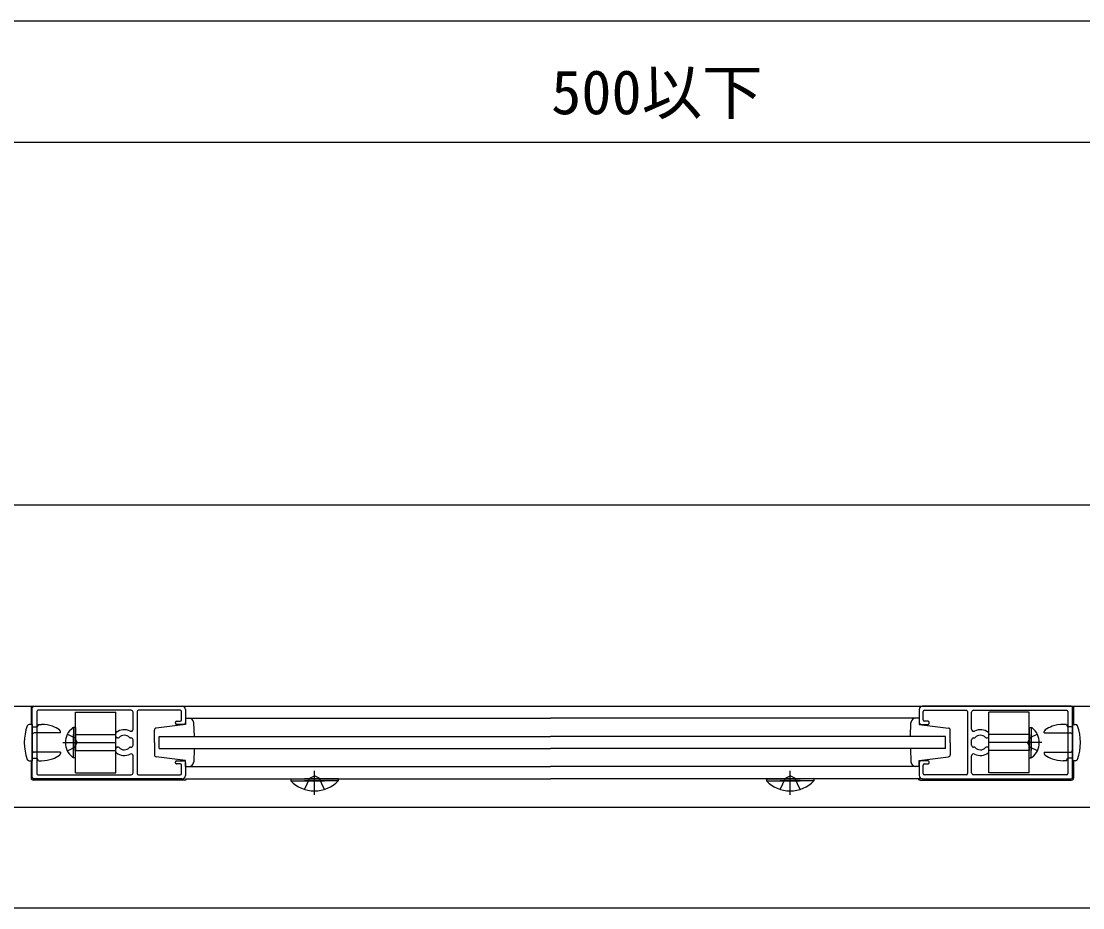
# Model space of a CAD drawing. Units: millimetres, scale not verified. Extents: x -875 to 875, y -1307 to 1299.
# Drawn here: x 349.9 to 613.2, y -332.9 to -112.9 of the extents above; entities that cross this region are included whole.
import ezdxf
from ezdxf.enums import TextEntityAlignment as Align

# ---------------------------------------------------------------- set-up
doc = ezdxf.new("R2010")
doc.units = ezdxf.units.MM
doc.header["$LTSCALE"] = 4
for name, color, linetype in [('0-2_YKK_11', 7, 'Continuous'), ('0-3_YKK_12', 2, 'Continuous'), ('0-4_YKK_13', 4, 'Continuous'), ('0-5_YKK_D', 6, 'Continuous')]:
    doc.layers.add(name, color=color, linetype=linetype)
doc.styles.add('ＭＳ ゴシック', font='')
doc.styles.get('ＭＳ ゴシック').set_extended_font_data('MS Gothic')

msp = doc.modelspace()

# ---------------------------------------------------------------- linework, layer by layer
at = {"layer": '0-2_YKK_11'}
for p, q in [((352.6, -300.6), (352.6, -283.2)), ((352.9, -282.9), (389.8, -282.9)), ((353.7, -284.2), (353.7, -299.6)), ((377.1, -283.9), (354, -283.9)), ((389.3, -283.9), (378.9, -283.9)), ((389.6, -286.3), (389.6, -284.2)), ((390.6, -283.7), (390.6, -286.9)), ((572.6, -283.7), (572.6, -286.9)), ((610.3, -282.9), (573.4, -282.9)), ((573.6, -286.3), (573.6, -284.2)), ((573.9, -283.9), (584.3, -283.9)), ((586.1, -283.9), (609.2, -283.9)), ((609.5, -284.2), (609.5, -299.6)), ((610.6, -300.6), (610.6, -283.2)), ((388.1, -287.1), (388.1, -286.9)), ((388.4, -286.6), (389.3, -286.6)), ((574.8, -286.6), (573.9, -286.6)), ((575.1, -287.1), (575.1, -286.9)), ((373.3, -290.35), (373.3, -289.626)), ((390.1, -287.4), (388.4, -287.4)), ((573.1, -287.4), (574.8, -287.4)), ((589.9, -290.35), (589.9, -289.626)), ((373.839, -290.75), (373.7, -290.75)), ((377.1, -290.75), (376.919, -290.75)), ((377.6, -292.55), (377.6, -291.25)), ((585.6, -292.55), (585.6, -291.25)), ((586.1, -290.75), (586.281, -290.75)), ((589.361, -290.75), (589.5, -290.75)), ((373.3, -294.174), (373.3, -293.45)), ((373.7, -293.05), (373.839, -293.05)), ((376.919, -293.05), (377.1, -293.05)), ((586.281, -293.05), (586.1, -293.05)), ((589.5, -293.05), (589.361, -293.05)), ((589.9, -294.174), (589.9, -293.45)), ((377.6, -299.4), (377.6, -295.186)), ((388.1, -296.9), (388.1, -296.7)), ((388.4, -296.4), (390.1, -296.4)), ((389.3, -297.2), (388.4, -297.2)), ((389.6, -299.6), (389.6, -297.5)), ((390.6, -296.9), (390.6, -300.1)), ((572.6, -296.9), (572.6, -300.1)), ((574.8, -296.4), (573.1, -296.4)), ((573.6, -299.6), (573.6, -297.5)), ((573.9, -297.2), (574.8, -297.2)), ((575.1, -296.9), (575.1, -296.7)), ((585.6, -299.4), (585.6, -295.186)), ((354, -299.9), (377.1, -299.9)), ((378.9, -299.9), (389.3, -299.9)), ((584.3, -299.9), (573.9, -299.9)), ((609.2, -299.9), (586.1, -299.9)), ((389.8, -300.9), (352.9, -300.9)), ((573.4, -300.9), (610.3, -300.9))]:
    msp.add_line(p, q, dxfattribs=at)
for points in [[(378.6, -284.2), (378.6, -287.723), (378.6, -299.6)], [(584.6, -284.2), (584.6, -287.723), (584.6, -299.6)], [(377.6, -288.614), (377.6, -287.629), (377.6, -284.4)], [(585.6, -288.614), (585.6, -287.629), (585.6, -284.4)]]:
    msp.add_lwpolyline(points, dxfattribs=at)
for centre, radius, start, end in [((352.9, -283.2), 0.3, 90.00004, 179.99996), ((354, -284.2), 0.3, 90.00001, 179.99999), ((377.1, -284.4), 0.5, 0.00001, 89.99999), ((378.9, -284.2), 0.3, 90.00001, 179.99999), ((389.3, -284.2), 0.3, 0.00001, 89.99999), ((389.8, -283.7), 0.8, 0.00001, 89.99999), ((573.4, -283.7), 0.8, 90.00001, 179.99999), ((573.9, -284.2), 0.3, 90.00001, 179.99999), ((584.3, -284.2), 0.3, 0.00001, 89.99999), ((586.1, -284.4), 0.5, 90.00001, 179.99999), ((609.2, -284.2), 0.3, 0.00001, 89.99999), ((610.3, -283.2), 0.3, 0.00004, 89.99996), ((388.4, -286.9), 0.3, 90.00001, 179.99999), ((389.3, -286.3), 0.3, 270.00001, 359.99999), ((390.1, -286.9), 0.5, 270.00001, 359.99999), ((573.1, -286.9), 0.5, 180.00001, 269.99999), ((573.9, -286.3), 0.3, 180.00001, 269.99999), ((574.8, -286.9), 0.3, 0.00001, 89.99999), ((373.6, -289.626), 0.3, 128.36627, 180.00002), ((375.4, -291.9), 3.2, 62.64852, 128.3662), ((377.1, -288.614), 0.5, 242.64828, 359.9999), ((388.4, -287.1), 0.3, 180.00001, 269.99999), ((574.8, -287.1), 0.3, 270.00001, 359.99999), ((586.1, -288.614), 0.5, 180.0001, 297.35172), ((587.8, -291.9), 3.2, 51.6338, 117.35148), ((589.6, -289.626), 0.3, 359.99998, 51.63373), ((373.7, -290.35), 0.4, 180.00001, 269.99999), ((373.839, -290.35), 0.4, 269.99585, 315.20296), ((375.4, -291.9), 1.8, 43.67109, 135.2078), ((376.919, -290.45), 0.3, 223.6706, 269.99986), ((377.1, -291.25), 0.5, 0.00001, 89.99999), ((586.1, -291.25), 0.5, 90.00001, 179.99999), ((586.281, -290.45), 0.3, 270.00014, 316.3294), ((587.8, -291.9), 1.8, 44.7922, 136.32891), ((589.361, -290.35), 0.4, 224.79704, 270.00415), ((589.5, -290.35), 0.4, 270.00001, 359.99999), ((373.7, -293.45), 0.4, 89.99562, 180.00001), ((373.6, -294.174), 0.3, 179.99763, 231.63321), ((375.4, -291.9), 3.2, 231.63322, 297.35165), ((373.839, -293.45), 0.4, 44.78981, 89.99997), ((375.4, -291.9), 1.8, 224.79364, 316.33413), ((376.919, -293.35), 0.3, 90.00354, 136.33892), ((377.1, -295.186), 0.5, 0.00002, 117.35164), ((377.1, -292.55), 0.5, 270.00001, 359.99999), ((586.1, -292.55), 0.5, 180.00001, 269.99999), ((586.1, -295.186), 0.5, 62.64836, 179.99998), ((586.281, -293.35), 0.3, 43.66108, 89.99646), ((587.8, -291.9), 3.2, 242.64835, 308.36678), ((587.8, -291.9), 1.8, 223.66587, 315.20636), ((589.361, -293.45), 0.4, 90.00003, 135.21019), ((589.5, -293.45), 0.4, 359.99999, 90.00438), ((589.6, -294.174), 0.3, 308.36679, 0.00237), ((388.4, -296.7), 0.3, 90.00001, 179.99999), ((388.4, -296.9), 0.3, 180, 270.00583), ((389.3, -297.5), 0.3, 0.0029, 89.99996), ((390.1, -296.9), 0.5, 0.00001, 89.99999), ((573.1, -296.9), 0.5, 90.00001, 179.99999), ((573.9, -297.5), 0.3, 90.00004, 179.9971), ((574.8, -296.7), 0.3, 0.00001, 89.99999), ((574.8, -296.9), 0.3, 269.99417, 0), ((354, -299.6), 0.3, 180.00001, 269.99999), ((377.1, -299.4), 0.5, 270.00001, 359.99999), ((378.9, -299.6), 0.3, 180.00001, 269.99999), ((389.3, -299.6), 0.3, 270.00001, 359.99999), ((389.8, -300.1), 0.8, 270.00001, 359.99999), ((573.4, -300.1), 0.8, 180.00001, 269.99999), ((573.9, -299.6), 0.3, 180.00001, 269.99999), ((584.3, -299.6), 0.3, 270.00001, 359.99999), ((586.1, -299.4), 0.5, 180.00001, 269.99999), ((609.2, -299.6), 0.3, 270.00001, 359.99999), ((352.9, -300.6), 0.3, 180.00001, 269.99999), ((610.3, -300.6), 0.3, 270.00001, 359.99999)]:
    msp.add_arc(centre, radius, start, end, dxfattribs=at)
at = {"layer": '0-3_YKK_12'}
for p, q in [((221.1, -232.9), (717.1, -232.9)), ((221.1, -282.9), (717.1, -282.9)), ((390.6, -285.85), (481.1, -285.85)), ((572.6, -285.85), (481.1, -285.85)), ((390.6, -297.85), (481.1, -297.85)), ((572.6, -297.85), (481.1, -297.85)), ((390.6, -300.9), (481.1, -300.9)), ((573.4, -300.9), (481.1, -300.9)), ((221.1, -307.9), (672.1, -307.9)), ((348.1, -332.9), (672.1, -332.9))]:
    msp.add_line(p, q, dxfattribs=at)
at = {"layer": '0-4_YKK_13'}
for p, q in [((352.299, -283.099), (352.299, -287.399)), ((610.901, -283.099), (610.901, -287.399)), ((363.299, -299.399), (363.299, -284.399)), ((363.299, -284.399), (373.299, -284.399)), ((373.299, -299.399), (373.299, -284.399)), ((390.6, -285.85), (391.449, -285.85)), ((390.6, -285.85), (390.6, -287.4)), ((392.792, -290.4), (392.648, -287)), ((570.408, -290.4), (570.552, -287)), ((572.6, -285.85), (571.751, -285.85)), ((572.6, -285.85), (572.6, -287.4)), ((589.901, -299.399), (589.901, -284.399)), ((599.901, -284.399), (589.901, -284.399)), ((599.901, -299.399), (599.901, -284.399)), ((352.6, -287.4), (351.818, -287.4)), ((352.6, -287.4), (352.6, -290)), ((352.6, -288), (353.7, -288)), ((353.7, -289.5), (353.1, -289.5)), ((353.7, -288), (353.8, -288)), ((357.6, -289.5), (353.7, -289.5)), ((354.1, -287.4), (353.8, -288)), ((354.1, -287.4), (354.9, -287.4)), ((359.6, -289.5), (357.6, -289.5)), ((359.6, -289.5), (359.6, -289.186)), ((362.791, -288.15), (362.791, -293.9)), ((363.3, -288.15), (362.791, -288.15)), ((363.3, -288.15), (363.3, -293.9)), ((382.9, -291.85), (382.9, -288.785)), ((390.6, -287.4), (383.331, -288.29)), ((572.6, -287.4), (579.869, -288.29)), ((580.3, -291.85), (580.3, -288.785)), ((599.9, -288.15), (599.9, -293.9)), ((599.9, -288.15), (600.409, -288.15)), ((600.409, -288.15), (600.409, -293.9)), ((603.6, -289.5), (603.6, -289.186)), ((603.6, -289.5), (605.6, -289.5)), ((605.6, -289.5), (609.5, -289.5)), ((609.1, -287.4), (608.3, -287.4)), ((609.1, -287.4), (609.4, -288)), ((609.5, -288), (609.4, -288)), ((610.6, -288), (609.5, -288)), ((609.5, -289.5), (610.1, -289.5)), ((610.6, -287.4), (611.382, -287.4)), ((610.6, -287.4), (610.6, -290)), ((352.6, -290), (352.6, -296.4)), ((360.188, -291.9), (373.3, -291.9)), ((362.791, -295.65), (362.791, -289.9)), ((363.299, -289.899), (373.299, -289.899)), ((363.3, -295.65), (363.3, -289.9)), ((382.9, -291.85), (382.9, -294.915)), ((580.3, -291.85), (580.3, -294.915)), ((603.012, -291.9), (589.9, -291.9)), ((599.901, -289.899), (589.901, -289.899)), ((599.9, -295.65), (599.9, -289.9)), ((600.409, -295.65), (600.409, -289.9)), ((610.6, -290), (610.6, -296.4)), ((353.7, -294.3), (353.1, -294.3)), ((357.6, -294.3), (353.7, -294.3)), ((359.6, -294.3), (357.6, -294.3)), ((359.6, -294.3), (359.6, -294.614)), ((363.299, -293.899), (373.299, -293.899)), ((384.1, -293.4), (481.1, -293.4)), ((392.787, -293.4), (392.648, -296.7)), ((579.1, -293.4), (481.1, -293.4)), ((570.413, -293.4), (570.552, -296.7)), ((599.901, -293.899), (589.901, -293.899)), ((603.6, -294.3), (605.6, -294.3)), ((603.6, -294.3), (603.6, -294.614)), ((605.6, -294.3), (609.5, -294.3)), ((609.5, -294.3), (610.1, -294.3)), ((351.818, -296.4), (352.6, -296.4)), ((352.299, -296.399), (352.299, -300.699)), ((352.6, -295.8), (353.7, -295.8)), ((353.7, -295.8), (353.8, -295.8)), ((354.1, -296.4), (353.8, -295.8)), ((354.1, -296.4), (354.9, -296.4)), ((363.3, -295.65), (362.791, -295.65)), ((390.6, -296.35), (383.331, -295.41)), ((390.6, -297.85), (390.6, -296.35)), ((572.6, -296.35), (579.869, -295.41)), ((572.6, -297.85), (572.6, -296.35)), ((599.9, -295.65), (600.409, -295.65)), ((609.1, -296.4), (608.3, -296.4)), ((609.1, -296.4), (609.4, -295.8)), ((609.5, -295.8), (609.4, -295.8)), ((610.6, -295.8), (609.5, -295.8)), ((611.382, -296.4), (610.6, -296.4)), ((610.901, -296.399), (610.901, -300.699)), ((363.299, -299.399), (373.299, -299.399)), ((390.6, -297.85), (391.449, -297.85)), ((422.6, -304.844), (422.6, -298.9)), ((540.6, -304.844), (540.6, -298.9)), ((572.6, -297.85), (571.751, -297.85)), ((599.901, -299.399), (589.901, -299.399)), ((390.399, -301.199), (352.799, -301.199)), ((416.7, -300.9), (425.1, -300.9)), ((416.7, -300.9), (416.7, -301.409)), ((416.7, -301.409), (425.1, -301.409)), ((428.5, -300.9), (420.1, -300.9)), ((428.5, -301.409), (420.1, -301.409)), ((428.5, -300.9), (428.5, -301.409)), ((534.7, -300.9), (543.1, -300.9)), ((534.7, -300.9), (534.7, -301.409)), ((534.7, -301.409), (543.1, -301.409)), ((546.5, -300.9), (538.1, -300.9)), ((546.5, -301.409), (538.1, -301.409)), ((546.5, -300.9), (546.5, -301.409)), ((572.801, -301.199), (610.401, -301.199))]:
    msp.add_line(p, q, dxfattribs=at)
for points in [[(361.291, -289.85), (363.146, -290.755), (363.755, -291.9)], [(361.291, -293.95), (363.146, -293.045), (363.755, -291.9)], [(384.1, -293.4), (384.1, -290.4), (481.1, -290.4)], [(579.1, -293.4), (579.1, -290.4), (481.1, -290.4)], [(601.909, -289.85), (600.054, -290.755), (599.445, -291.9)], [(601.909, -293.95), (600.054, -293.045), (599.445, -291.9)], [(420.1, -303.511), (421.455, -300.733), (422.6, -300.124)], [(425.1, -303.511), (423.745, -300.733), (422.6, -300.124)], [(538.1, -303.511), (539.455, -300.733), (540.6, -300.124)], [(543.1, -303.511), (541.745, -300.733), (540.6, -300.124)]]:
    msp.add_lwpolyline(points, dxfattribs=at)
for centre, radius, start, end in [((352.799, -283.099), 0.5, 156.54202, 179.99988), ((610.401, -283.099), 0.5, 0.00012, 23.45798), ((391.449, -287.05), 1.2, 2.41103, 90), ((571.751, -287.05), 1.2, 90, 177.58897), ((362.6, -291.9), 12, 159.64559, 200.35441), ((351.818, -287.9), 0.5, 90, 159.64559), ((353.1, -290), 0.5, 90, 180), ((354.9, -295.4), 8, 70.27495, 90), ((354.9, -295.4), 8, 55.9442, 70.27495), ((359.1, -289.186), 0.5, 0, 55.9442), ((365.327, -291.9), 4.527, 127.03961, 232.96039), ((365.327, -291.9), 4.527, 124.06671, 127.03961), ((383.4, -288.785), 0.5, 97.90716, 180), ((579.8, -288.785), 0.5, 0, 82.09284), ((597.873, -291.9), 4.527, 52.96039, 55.93329), ((597.873, -291.9), 4.527, 307.03961, 52.96039), ((604.1, -289.186), 0.5, 124.0558, 180), ((608.3, -295.4), 8, 109.72505, 124.0558), ((608.3, -295.4), 8, 90, 109.72505), ((610.1, -290), 0.5, 0, 90), ((611.382, -287.9), 0.5, 20.35441, 90), ((600.6, -291.9), 12, 339.64559, 20.35441), ((353.1, -293.8), 0.5, 180, 270), ((359.1, -294.614), 0.5, 304.0558, 0), ((383.4, -294.915), 0.5, 180, 262.09284), ((579.8, -294.915), 0.5, 277.90716, 0), ((604.1, -294.614), 0.5, 180, 235.9442), ((610.1, -293.8), 0.5, 270, 0), ((351.818, -295.9), 0.5, 200.35441, 270), ((354.9, -288.4), 8, 270, 289.72505), ((354.9, -288.4), 8, 289.72505, 304.0558), ((365.327, -291.9), 4.527, 232.96039, 235.93329), ((391.449, -296.65), 1.2, 270, 357.58897), ((571.751, -296.65), 1.2, 182.41103, 270), ((597.873, -291.9), 4.527, 304.06671, 307.03961), ((608.3, -288.4), 8, 235.9442, 250.27495), ((608.3, -288.4), 8, 250.27495, 270), ((611.382, -295.9), 0.5, 270, 339.64559), ((352.799, -300.699), 0.5, 179.99988, 269.99988), ((390.399, -300.699), 0.5, 269.99988, 336.4217), ((422.6, -295.668), 8.232, 224.2189, 315.7811), ((540.6, -295.668), 8.232, 224.2189, 315.7811), ((572.801, -300.699), 0.5, 203.5783, 270.00012), ((610.401, -300.699), 0.5, 270.00012, 0.00012)]:
    msp.add_arc(centre, radius, start, end, dxfattribs=at)
at = {"layer": '0-5_YKK_D'}
for p, q in [((702.1, -112.9), (-123.9, -112.9)), ((321.1, -142.9), (717.1, -142.9))]:
    msp.add_line(p, q, dxfattribs=at)

# ---------------------------------------------------------------- texts
at = {"layer": '0-5_YKK_D', "style": 'ＭＳ ゴシック'}
msp.add_text('500以下', height=11, dxfattribs=at).set_placement((481.302, -139.281), align=Align.BOTTOM_LEFT)

doc.saveas('drawing.dxf')
